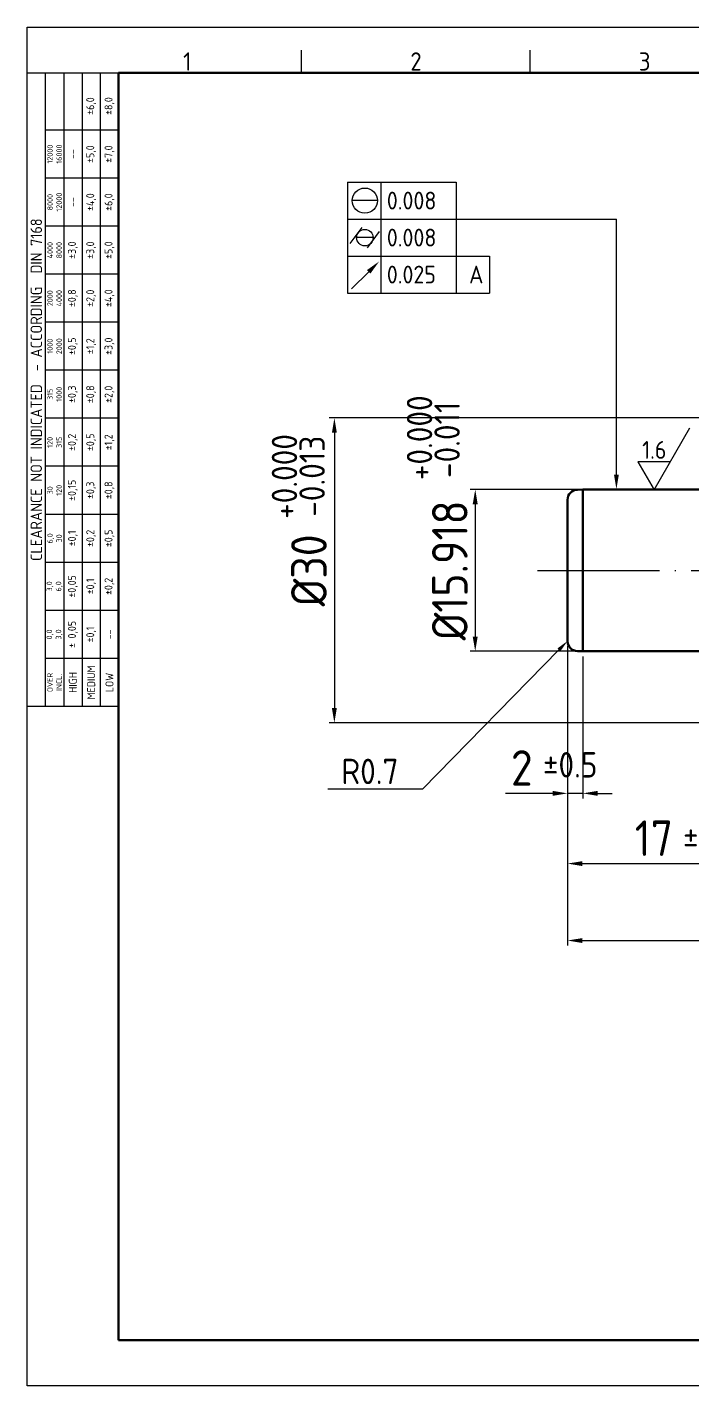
# Model space of a CAD drawing. Extents: x 8 to 197, y 6 to 139.
# Drawn here: x 8.4 to 73.9, y 5.6 to 139.3 of the extents above; entities that cross this region are included whole.
import ezdxf
from ezdxf import colors
from ezdxf.entities.mleader import LeaderData, LeaderLine
from ezdxf.enums import TextEntityAlignment as Align
from ezdxf.math import Vec2, Vec3

# ---------------------------------------------------------------- set-up
doc = ezdxf.new("R2010")
doc.units = 0
doc.header["$LTSCALE"] = 0.5
doc.linetypes.add('ACAD_ISO04W100', pattern=[30, 24, -3, 0, -3])
doc.layers.get('0').update_dxf_attribs({"linetype": 'CONTINUOUS'})
doc.layers.get('Defpoints').update_dxf_attribs({"linetype": 'CONTINUOUS'})
for name, color, linetype, lineweight in [('AM_0', 7, 'CONTINUOUS', 50), ('AM_5', 3, 'CONTINUOUS', 25), ('AM_7', 4, 'ACAD_ISO04W100', 25), ('AM_BOR', 7, 'CONTINUOUS', 50)]:
    doc.layers.add(name, color=color, linetype=linetype, lineweight=lineweight)
doc.styles.add('ACISOTS', font='isocp.shx', dxfattribs={"height": 1})
doc.styles.get("Standard").update_dxf_attribs({"font": 'ISOCP.SHX'})
doc.dimstyles.new('AM_ISO', dxfattribs={"dimtxt": 3.5, "dimasz": 2.5, "dimexe": 1, "dimexo": 1, "dimgap": 1.5, "dimtad": 1, "dimdsep": 46, "dimtxsty": 'Standard', "dimcen": 0, "dimclrd": 256, "dimclre": 256, "dimclrt": 2, "dimadec": 0, "dimazin": 2, "dimtp": 0.1, "dimtm": 0.1, "dimtfac": 0.71, "dimtdec": 3, "dimtmove": 0, "dimatfit": 3, "dimfxl": 1, "dimlwd": -1, "dimlwe": -1, "dimarcsym": 0})

# ---------------------------------------------------------------- blocks, each defined once
blk = doc.blocks.new('A3 ZTL')
for p, q in [((19.57, 280.82), (19.57, 9.78)), ((401.17, 280.82), (19.57, 280.82)), ((19.57, 9.78), (401.17, 9.78))]:
    blk.add_line(p, q)
at = {"layer": 'AM_BOR', "color": 135, "lineweight": 25}
for p, q in [((0, 0), (0, 290.61)), ((0, 290.61), (410.96, 290.61)), ((58.71, 280.82), (58.71, 285.71)), ((107.63, 280.82), (107.63, 285.71)), ((3.91, 145.3), (3.91, 280.82)), ((7.83, 280.82), (7.83, 145.3)), ((11.74, 280.82), (11.74, 145.3)), ((15.66, 145.3), (15.66, 280.82)), ((19.57, 268.59), (3.91, 268.59)), ((19.57, 258.32), (3.91, 258.32)), ((19.57, 248.04), (3.91, 248.04)), ((19.57, 237.77), (3.91, 237.77)), ((19.57, 227.5), (3.91, 227.5)), ((19.57, 217.22), (3.91, 217.22)), ((19.57, 206.95), (3.91, 206.95)), ((19.57, 196.67), (3.91, 196.67)), ((19.57, 186.4), (3.91, 186.4)), ((19.57, 176.13), (3.91, 176.13)), ((19.57, 165.85), (3.91, 165.85)), ((19.57, 155.58), (3.91, 155.58)), ((410.96, 0), (0, 0))]:
    blk.add_line(p, q, dxfattribs=at)
blk.add_lwpolyline([(19.57, 145.3), (0, 145.3), (0, 280.82), (19.57, 280.82)], close=True, dxfattribs=at)
at = {"layer": 'AM_BOR', "color": 135, "lineweight": 25, "style": 'ACISOTS'}
for s, p in [('1', (34.25, 283.27)), ('2', (83.17, 283.27)), ('3', (132.09, 283.27))]:
    blk.add_text(s, height=3.91, dxfattribs=at).set_placement(p, align=Align.MIDDLE)
at = {"layer": 'AM_BOR', "color": 135, "lineweight": 25, "attachment_point": 5, "rotation": 90}
for s, insert, char_height, width in [('±6,0', (13.7, 273.73), 1.712, 10.274), ('±8,0', (17.61, 273.73), 1.712, 10.274), ('12000\\P16000', (5.87, 263.45), 1.174, 10.274), ('±5,0', (13.7, 263.45), 1.712, 10.274), ('±7,0', (17.61, 263.45), 1.712, 10.274), ('--', (9.78, 263.45), 1.712, 10.274), ('8000\\P12000', (5.87, 253.18), 1.174, 10.274), ('--', (9.78, 253.18), 1.712, 10.274), ('±4,0', (13.7, 253.18), 1.712, 10.274), ('±6,0', (17.61, 253.18), 1.712, 10.274), ('{\\Fisocp.shx|c0;CLEARANCE NOT INDICATED  - ACCORDING  DIN 7168}', (1.96, 213.06), 2.4462, 135.5186), ('4000\\P8000', (5.87, 242.91), 1.174, 10.274), ('±3,0', (9.78, 242.91), 1.712, 10.274), ('±3,0', (13.7, 242.91), 1.712, 10.274), ('±5,0', (17.61, 242.91), 1.712, 10.274), ('2000\\P4000', (5.87, 232.63), 1.174, 10.274), ('±0,8', (9.78, 232.63), 1.712, 10.274), ('±2,0', (13.7, 232.63), 1.712, 10.274), ('±4,0', (17.61, 232.63), 1.712, 10.274), ('±0,5', (9.78, 222.36), 1.712, 10.274), ('±1,2', (13.7, 222.36), 1.712, 10.274), ('±3,0', (17.61, 222.36), 1.712, 10.274), ('1000\\P2000', (5.87, 222.36), 1.174, 10.274), ('315\\P1000', (5.87, 212.08), 1.174, 10.274), ('±0,3', (9.78, 212.08), 1.712, 10.274), ('±0,8', (13.7, 212.08), 1.712, 10.274), ('±2,0', (17.61, 212.08), 1.712, 10.274), ('±0,2', (9.78, 201.81), 1.712, 10.274), ('±0,5', (13.7, 201.81), 1.712, 10.274), ('120\\P315', (5.87, 201.81), 1.174, 10.274), ('±1,2', (17.61, 201.81), 1.712, 10.274), ('30\\P120', (5.87, 191.54), 1.174, 10.274), ('±0,15', (9.78, 191.54), 1.712, 10.274), ('±0,3', (13.7, 191.54), 1.712, 10.274), ('±0,8', (17.61, 191.54), 1.712, 10.274), ('6,0\\P30', (5.87, 181.26), 1.174, 10.274), ('±0,1', (9.78, 181.26), 1.712, 10.274), ('±0,2', (13.7, 181.26), 1.712, 10.274), ('±0,5', (17.61, 181.26), 1.712, 10.274), ('3,0\\P6,0', (5.87, 170.99), 1.174, 10.274), ('±0,05', (9.78, 170.99), 1.712, 10.274), ('±0,1', (13.7, 170.99), 1.712, 10.274), ('±0,2', (17.61, 170.99), 1.712, 10.274), ('± 0,05', (9.78, 160.71), 1.712, 10.274), ('0,0\\P3,0', (5.87, 160.71), 1.174, 10.274), ('\\pt4.69206;±0,1', (13.7, 160.71), 1.7123, 10.274), ('--', (17.61, 160.71), 1.712, 10.274), ('{\\Fisocp.shx|c0;OVER\\PINCL.}', (5.87, 150.44), 1.1742, 10.274), ('HIGH', (9.78, 150.44), 1.712, 10.274), ('MEDIUM', (13.7, 150.44), 1.712, 10.274), ('LOW', (17.61, 150.44), 1.712, 10.274)]:
    blk.add_mtext(s, dxfattribs=dict(at, insert=insert, char_height=char_height, width=width))
blk = doc.blocks.new('*D53')
at = {"layer": 'AM_5', "transparency": 16777216}
for p, q in [((62.55, 93.83), (51.97, 93.83)), ((52.47, 92.38), (52.47, 79.36)), ((62.55, 77.91), (51.97, 77.91))]:
    blk.add_line(p, q, dxfattribs=at)
at = {"layer": 'AM_5', "lineweight": 25, "transparency": 16777216}
for points in [[(52.22, 92.38), (52.71, 92.38), (52.47, 93.83)], [(52.22, 79.36), (52.71, 79.36), (52.47, 77.91)]]:
    blk.add_solid(points, dxfattribs=at)
at = {"layer": 'Defpoints', "color": 0, "lineweight": 25, "transparency": 16777216}
for p in [(63.05, 93.83), (52.47, 77.91), (63.05, 77.91)]:
    blk.add_point(p, dxfattribs=at)
at = {"layer": 'AM_5', "lineweight": 25, "transparency": 16777216, "insert": (49.97, 85.87), "char_height": 3.5, "attachment_point": 5, "rotation": 90}
blk.add_mtext('%%C15.918', dxfattribs=at)
blk = doc.blocks.new('*D54')
at = {"layer": 'AM_5', "transparency": 16777216}
for p, q in [((79.85, 100.87), (38.11, 100.87)), ((38.61, 99.42), (38.61, 72.32)), ((79.85, 70.87), (38.11, 70.87))]:
    blk.add_line(p, q, dxfattribs=at)
at = {"layer": 'AM_5', "lineweight": 25, "transparency": 16777216}
for points in [[(38.37, 99.42), (38.85, 99.42), (38.61, 100.87)], [(38.37, 72.32), (38.85, 72.32), (38.61, 70.87)]]:
    blk.add_solid(points, dxfattribs=at)
at = {"layer": 'Defpoints', "color": 0, "lineweight": 25, "transparency": 16777216}
for p in [(80.35, 100.87), (38.61, 70.87), (80.35, 70.87)]:
    blk.add_point(p, dxfattribs=at)
at = {"layer": 'AM_5', "lineweight": 25, "transparency": 16777216, "insert": (36.11, 85.87), "char_height": 3.5, "attachment_point": 5, "rotation": 90}
blk.add_mtext('%%C30', dxfattribs=at)
blk = doc.blocks.new('*D55')
at = {"layer": 'AM_5', "transparency": 16777216}
for p, q in [((61.55, 78.42), (61.55, 63.43)), ((63.05, 77.41), (63.05, 63.43)), ((60.1, 63.93), (55.45, 63.93)), ((63.05, 63.93), (61.55, 63.93)), ((64.5, 63.93), (65.95, 63.93))]:
    blk.add_line(p, q, dxfattribs=at)
at = {"layer": 'AM_5', "lineweight": 25, "transparency": 16777216}
for points in [[(60.1, 64.17), (60.1, 63.69), (61.55, 63.93)], [(64.5, 64.17), (64.5, 63.69), (63.05, 63.93)]]:
    blk.add_solid(points, dxfattribs=at)
at = {"layer": 'Defpoints', "color": 0, "lineweight": 25, "transparency": 16777216}
for p in [(61.55, 78.92), (63.05, 77.91), (61.55, 63.93)]:
    blk.add_point(p, dxfattribs=at)
at = {"layer": 'AM_5', "lineweight": 25, "transparency": 16777216, "insert": (57.05, 66.43), "char_height": 3.5, "attachment_point": 5}
blk.add_mtext('2', dxfattribs=at)
blk = doc.blocks.new('*D57')
at = {"layer": 'AM_5', "transparency": 16777216}
for p, q in [((61.55, 78.42), (61.55, 56.52)), ((78.55, 70.77), (78.55, 56.52)), ((63, 57.02), (77.1, 57.02))]:
    blk.add_line(p, q, dxfattribs=at)
at = {"layer": 'AM_5', "lineweight": 25, "transparency": 16777216}
for points in [[(63, 57.26), (63, 56.78), (61.55, 57.02)], [(77.1, 57.26), (77.1, 56.78), (78.55, 57.02)]]:
    blk.add_solid(points, dxfattribs=at)
at = {"layer": 'Defpoints', "color": 0, "lineweight": 25, "transparency": 16777216}
for p in [(61.55, 78.92), (78.55, 71.27), (78.55, 57.02)]:
    blk.add_point(p, dxfattribs=at)
at = {"layer": 'AM_5', "lineweight": 25, "transparency": 16777216, "insert": (70.05, 59.52), "char_height": 3.5, "attachment_point": 5}
blk.add_mtext('17', dxfattribs=at)
blk = doc.blocks.new('*D60')
at = {"layer": 'AM_5', "transparency": 16777216}
for p, q in [((61.55, 78.42), (61.55, 48.95)), ((159.55, 78.42), (159.55, 48.95)), ((63, 49.45), (158.1, 49.45))]:
    blk.add_line(p, q, dxfattribs=at)
at = {"layer": 'AM_5', "lineweight": 25, "transparency": 16777216}
for points in [[(63, 49.69), (63, 49.21), (61.55, 49.45)], [(158.1, 49.69), (158.1, 49.21), (159.55, 49.45)]]:
    blk.add_solid(points, dxfattribs=at)
at = {"layer": 'Defpoints', "color": 0, "lineweight": 25, "transparency": 16777216}
for p in [(61.55, 78.92), (159.55, 78.92), (159.55, 49.45)]:
    blk.add_point(p, dxfattribs=at)
at = {"layer": 'AM_5', "lineweight": 25, "transparency": 16777216, "insert": (110.55, 51.95), "char_height": 3.5, "attachment_point": 5}
blk.add_mtext('98', dxfattribs=at)

msp = doc.modelspace()

# ---------------------------------------------------------------- linework, layer by layer
at = {"layer": 'AM_0'}
for p, q in [((63.05, 93.83), (62.52, 93.81)), ((63.05, 93.83), (106.75, 93.83)), ((63.05, 93.83), (63.05, 77.91)), ((61.55, 78.92), (61.55, 92.81)), ((63.05, 77.91), (62.52, 77.92)), ((78.55, 77.91), (63.05, 77.91))]:
    msp.add_line(p, q, dxfattribs=at)
for centre, start, end in [((62.55, 92.81), 91.5, 180), ((62.55, 78.92), 180, 268.5)]:
    msp.add_arc(centre, 1, start, end, dxfattribs=at)
at = {"layer": 'AM_5', "lineweight": 25}
for p, q in [((39.91, 124.07), (39.9, 113.15)), ((39.91, 124.07), (50.59, 124.07)), ((43.2, 113.15), (43.2, 124.07)), ((50.59, 124.07), (50.59, 120.43)), ((42.85, 122.25), (40.37, 122.25)), ((39.91, 120.43), (66.36, 120.43)), ((39.91, 120.43), (50.59, 120.43)), ((50.59, 120.43), (50.59, 113.15)), ((40.15, 118.03), (41.36, 119.6)), ((41.86, 117.61), (43.05, 119.2)), ((42.35, 118.61), (40.86, 118.61)), ((39.91, 116.79), (53.88, 116.79)), ((53.88, 116.79), (53.88, 113.15)), ((39.91, 113.15), (53.88, 113.15)), ((70.07, 93.78), (73.6, 99.9)), ((71.67, 96.56), (68.46, 96.56)), ((68.46, 96.56), (70.07, 93.78))]:
    msp.add_line(p, q, dxfattribs=at)
at = {"layer": 'AM_5'}
for p, q in [((66.36, 94.88), (66.36, 120.43)), ((41.99, 115.25), (40.3, 113.56))]:
    msp.add_line(p, q, dxfattribs=at)
at = {"layer": 'AM_5', "lineweight": 25}
for centre, radius in [((41.61, 122.25), 1.24), ((41.61, 118.61), 0.812)]:
    msp.add_circle(centre, radius, dxfattribs=at)
for points in [[(41.82, 115.42), (42.16, 115.08), (43.02, 116.27)], [(66.12, 95.3), (66.6, 95.3), (66.36, 93.85)]]:
    msp.add_solid(points, dxfattribs=at)
at = {"layer": 'AM_7'}
msp.add_line((58.61, 85.87), (161.55, 85.87), dxfattribs=at)

# ---------------------------------------------------------------- block references
at = {"layer": 'AM_0', "lineweight": 0, "xscale": 0.46, "yscale": 0.46, "zscale": 0.46}
msp.add_blockref('A3 ZTL', (8.38, 5.64), dxfattribs=at)

# ---------------------------------------------------------------- texts
at = {"layer": 'AM_5', "attachment_point": 1}
for s, insert, char_height in [('0.008', (43.77, 123.13), 1.75), ('0.008', (43.77, 119.49), 1.75), ('0.025', (43.77, 115.85), 1.75), ('A', (51.86, 115.85), 1.75), ('1.6', (68.89, 98.6), 1.75), ('%%P0.5', (59.13, 67.99), 2.5), ('%%P0.2', (72.91, 60.82), 2.5)]:
    msp.add_mtext_dynamic_manual_height_columns(s, width=5.4883, gutter_width=10, heights=[0], dxfattribs=dict(at, insert=insert, char_height=char_height))
at = {"layer": 'AM_5', "char_height": 2.5, "attachment_point": 1, "rotation": 90}
for s, insert in [('+0.000', (45.74, 94.75)), ('-0.011', (48.45, 94.96)), ('+0.000', (32.45, 90.94)), ('-0.013', (35.17, 91.15))]:
    msp.add_mtext_dynamic_manual_height_columns(s, width=5.4883, gutter_width=10, heights=[0], dxfattribs=dict(at, insert=insert))

# ---------------------------------------------------------------- dimensions: what is measured, and where the dimension line sits
at = {"layer": 'AM_5', "lineweight": 25}
for base, p1, p2, text, picture, middle in [((38.61, 70.87), (80.35, 100.87), (80.35, 70.87), '%%C30', '*D54', (36.11, 85.87)), ((52.47, 77.91), (63.05, 93.83), (63.05, 77.91), '%%C15.918', '*D53', (49.97, 85.87))]:
    dim = msp.add_linear_dim(base=base, p1=p1, p2=p2, angle=90, text=text, dimstyle='AM_ISO', override={"dimscale": 0.5, "dimtxt": 7, "dimasz": 2.9, "dimdec": 0, "dimlfac": 0.4, "dimclrt": 256, "dimadec": 2, "dimtp": 0, "dimtm": 0.3, "dimtdec": 0}, dxfattribs=at)
    dim.commit()
    dim.dimension.update_dxf_attribs({"geometry": picture, "text_midpoint": middle})
for base, p1, p2, text, picture, middle in [((61.55, 63.93), (63.05, 77.91), (61.55, 78.92), '2', '*D55', (57.05, 66.43)), ((78.55, 57.02), (61.55, 78.92), (78.55, 71.27), '17', '*D57', (70.05, 59.52)), ((159.55, 49.45), (61.55, 78.92), (159.55, 78.92), '98', '*D60', (110.55, 51.95))]:
    dim = msp.add_linear_dim(base=base, p1=p1, p2=p2, text=text, dimstyle='AM_ISO', override={"dimscale": 0.5, "dimtxt": 7, "dimasz": 2.9, "dimdec": 0, "dimlfac": 0.4, "dimclrt": 256, "dimadec": 2, "dimtp": 0, "dimtm": 0.3, "dimtdec": 0}, dxfattribs=at)
    dim.commit()
    dim.dimension.update_dxf_attribs({"geometry": picture, "text_midpoint": middle})

# ---------------------------------------------------------------- leaders
ml = msp.add_multileader_mtext('Standard', dxfattribs=at)
ml.set_content('R0.7', color=256)
ml.set_leader_properties()
ml.build(insert=Vec2(0, 0))
ml.multileader.update_dxf_attribs({"text_right_attachment_type": 6, "dogleg_length": 0.36, "arrow_head_size": 1.2})
ctx = ml.context
ctx.base_point, ctx.char_height, ctx.arrow_head_size, ctx.plane_origin = Vec3(37.42, 66.09), 2.5, 1.2, Vec3(61.55, 78.92)
ctx.right_attachment, ctx.text_align_type = 6, 2
notes = []
notes.append((ctx, [(0, (1, 1, 0), (47.28, 64.34), (-1, 0), 0.36, [(0, [(61.55, 78.92)], 0, [])])]))
ctx.mtext.insert, ctx.mtext.alignment, ctx.mtext.flow_direction = Vec3(44.92, 67.34), 3, 5
for ctx, leaders in notes:
    for number, flags, end, landing, length, lines in leaders:
        leader = LeaderData()
        leader.index, (leader.has_last_leader_line, leader.has_dogleg_vector, leader.attachment_direction) = number, flags
        leader.last_leader_point, leader.dogleg_vector, leader.dogleg_length = Vec3(end), Vec3(landing), length
        for number, points, colour, breaks in lines:
            line = LeaderLine()
            line.index, line.vertices, line.color, line.breaks = number, Vec3.list(points), colors.encode_raw_color(colour), breaks
            leader.lines.append(line)
        ctx.leaders.append(leader)

doc.saveas('drawing.dxf')
